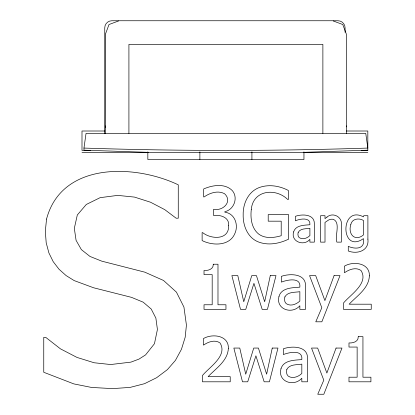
<?xml version="1.0" encoding="UTF-8"?>
<svg xmlns="http://www.w3.org/2000/svg" width="415" height="415" viewBox="0 0 415 415"><rect width="100%" height="100%" fill="white"/><g stroke="black" fill="none" stroke-linecap="round" stroke-linejoin="round"><path stroke-width="0.62" d="M83.97 148.072L86.03 133.407L365.765 133.407L367.825 148.072C273.252 151.2 178.549 151.2 83.97 148.072L83.97 150.173L147.839 152.331L303.956 152.331L367.825 150.173M118.545 20.973L109.021 24.516L105.477 34.035L105.26 133.407M104.746 131.005L81.994 131.005L81.994 150.375L90.418 150.375M346.338 131.005L367.825 131.005L367.825 150.375L361.346 150.375M81.994 152.455L148.103 152.455M303.661 152.455L367.825 152.455M333.25 20.973L342.774 24.516L346.318 34.035L346.535 133.407M345.078 32.303L345.078 27.847A7.097 7.097 0 0 0 337.981 20.75L111.843 20.75A7.097 7.097 0 0 0 104.746 27.847L104.746 133.48M322.88 133.407L322.88 44.405L128.915 44.405L128.915 133.407M303.956 151.843L303.956 159.5L147.839 159.5L147.839 151.843M251.921 151.843L251.921 159.5M199.88 151.843L199.88 159.5M105.545 127.332A3.756 3.756 0 0 1 105.26 125.895M346.535 125.895A3.756 3.756 0 0 1 346.411 126.871M367.898 239.123C369.397 250.66 357.367 254.582 348.273 250.992L348.273 246.36C355.287 249.446 365.397 249.337 363.452 238.625C340.352 254.597 339.786 204.605 363.452 216.853L363.711 215.717L367.898 215.717L367.898 239.123M251.267 209.668C250.302 218.29 251.542 228.364 258.758 234.127C265.242 238.858 273.947 237.883 281.204 235.715L281.204 221.179L268.209 221.179L268.209 214.607L288.601 214.607L288.601 239.154C279.466 243.527 268.79 245.685 258.996 242.173C247.807 238.251 242.884 225.807 243.174 214.721C242.931 203.724 248.186 191.777 258.996 187.642C268.624 184.016 279.44 185.775 288.378 190.475L288.378 199.501L287.735 199.501C275.487 187.445 252.834 190.158 251.267 209.668M228.634 225.672C229.22 240.352 210.924 239.403 202.655 232.623L202.126 232.623L202.126 240.591C212.791 245.908 229.869 246.209 234.999 233.204C238.708 224.878 234.771 213.341 224.821 212.19L224.821 211.66C233.946 209.855 238.443 197.794 232.369 190.667C224.94 183.041 212.485 185.08 203.672 188.965L203.672 196.933L204.128 196.933C209.912 192.871 218 190.148 224.634 193.763C232.831 201.602 222.969 211.323 213.606 209.285L213.606 215.551C220.329 214.529 229.599 217.315 228.634 225.672M46.547 219.068L45.308 231.3L46.205 242.832L48.897 252.922L53.213 261.668L58.972 269.185L66.084 275.56L74.181 280.597L93.619 287.777L131.503 297.353L143.191 302.177L151.221 309.045L155.869 318.092L157.42 329.469L154.458 343.708L145.587 354.887L138.968 359.11L130.938 362.124L110.66 364.536L94.143 362.757L76.998 357.424L60.45 348.849L45.728 337.354L43.757 337.354L43.757 372.281L73.829 383.901L91.523 387.439L112.631 388.622L130.18 387.387L144.529 383.688L156.626 377.707L167.416 369.604L175.426 360.381L181.433 349.326L185.178 337.281L186.428 325.101L183.933 307.074L176.432 292.144L163.51 280.452L144.742 272.147L101.784 261.16L89.988 256.439L81.361 249.612L76.08 240.347L74.321 228.343L77.315 214.98L86.294 204.471L100.129 197.659L117.699 195.387L134.496 197.094L150.515 202.219L164.739 209.627L176.147 218.202L178.263 218.202L178.263 184.82C134.932 164.127 61.747 161.648 46.547 219.068M279.015 296.331C275.461 309.248 291.916 314.881 299.853 305.767L299.853 309.362L305.502 309.362L305.502 286.283C306.28 273.49 290.085 273.267 281.396 276.343L281.396 282.112C286.993 279.912 301.098 276.722 299.853 287.154C292.591 287.761 281.546 287.605 279.015 296.331M293.597 231.928C290.583 241.701 304.07 246.65 309.901 239.315L309.901 242.127L314.321 242.127L314.321 224.064C314.928 214.052 302.255 213.881 295.459 216.288L295.459 220.801C299.853 218.762 310.762 216.874 309.901 224.748C304.216 225.221 295.573 225.101 293.597 231.928M280.986 368.769C277.433 381.686 293.887 387.325 301.824 378.21L301.824 381.805L307.474 381.805L307.474 358.721C308.252 345.934 292.056 345.711 283.367 348.782L283.367 354.555C288.964 352.351 303.069 349.16 301.824 359.598C294.562 360.204 283.518 360.049 280.986 368.769M350.815 224.484C347.754 234.205 354.918 241.924 363.452 234.963L363.452 220.469C359.068 217.719 351.92 218.689 350.815 224.484M228.354 348.268C227.866 360.853 215.925 368.323 208.112 376.638L230.226 376.638L230.226 381.805L202.463 381.805L202.463 375.487C209.3 367.135 228.094 355.624 219.986 342.925C214.97 339.371 208.294 341.804 203.734 345.005L203.402 345.005L203.402 338.604C212.236 333.307 228.857 335.289 228.354 348.268M369.371 275.83C368.878 288.415 356.936 295.879 349.129 304.195L371.243 304.195L371.243 309.362L343.48 309.362L343.48 303.049C350.317 294.697 369.111 283.186 360.998 270.481C355.987 266.933 349.306 269.361 344.746 272.567L344.414 272.567L344.414 266.16C353.248 260.864 369.874 262.851 369.371 275.83M284.877 296.927L284.508 299.21L284.913 301.757L286.137 303.593C290.521 306.701 296.315 304.377 299.853 301.051L299.853 291.688C294.811 292.534 287.709 291.636 284.877 296.927M298.183 232.395L297.892 234.185L298.209 236.177L299.168 237.608C302.597 240.046 307.136 238.226 309.901 235.627L309.901 228.297C305.954 228.961 300.398 228.255 298.183 232.395M286.848 369.366L286.48 371.653L286.884 374.2L288.109 376.032C292.492 379.144 298.286 376.82 301.824 373.495L301.824 364.131C296.782 364.977 289.68 364.08 286.848 369.366M270.279 275.617L264.661 301.747L256.444 275.617L251.76 275.617L243.755 301.747L237.8 275.617L231.881 275.617L240.518 309.362L245.747 309.362L253.933 283.352L262.181 309.362L267.436 309.362L275.985 275.617L270.279 275.617M272.25 348.061L266.632 374.19L258.415 348.061L253.731 348.061L245.727 374.19L239.771 348.061L233.853 348.061L242.49 381.805L247.719 381.805L255.905 355.79L264.153 381.805L269.408 381.805L277.962 348.061L272.25 348.061M213.3 264.225C213.507 269.314 208.112 270.751 204.024 270.513L204.024 274.621L212.184 274.621L212.184 304.771L204.024 304.771L204.024 309.362L225.957 309.362L225.957 304.771L217.984 304.771L217.984 264.225L213.3 264.225M358.259 336.669C358.467 341.758 353.066 343.195 348.984 342.951L348.984 347.059L357.139 347.059L357.139 377.209L348.984 377.209L348.984 381.805L370.917 381.805L370.917 377.209L362.943 377.209L362.943 336.669L358.259 336.669M334.08 275.617L324.898 300.6L315.685 275.617L309.554 275.617L321.817 307.728L315.774 321.807L321.848 321.807L340.004 275.617L334.08 275.617M336.057 348.061L326.87 373.044L317.657 348.061L311.525 348.061L323.788 380.171L317.745 394.25L323.819 394.25L341.976 348.061L336.057 348.061M326.984 217.081L325.007 218.648L325.007 215.717L320.567 215.717L320.567 242.127L325.007 242.127L325.007 222.409L328.452 220.106A7.579 7.579 0 0 1 333.37 219.338C341.031 222.756 334.423 236.353 336.876 242.127L341.322 242.127L341.322 224.987C342.666 217.035 332.97 211.795 326.984 217.081"/></g></svg>
